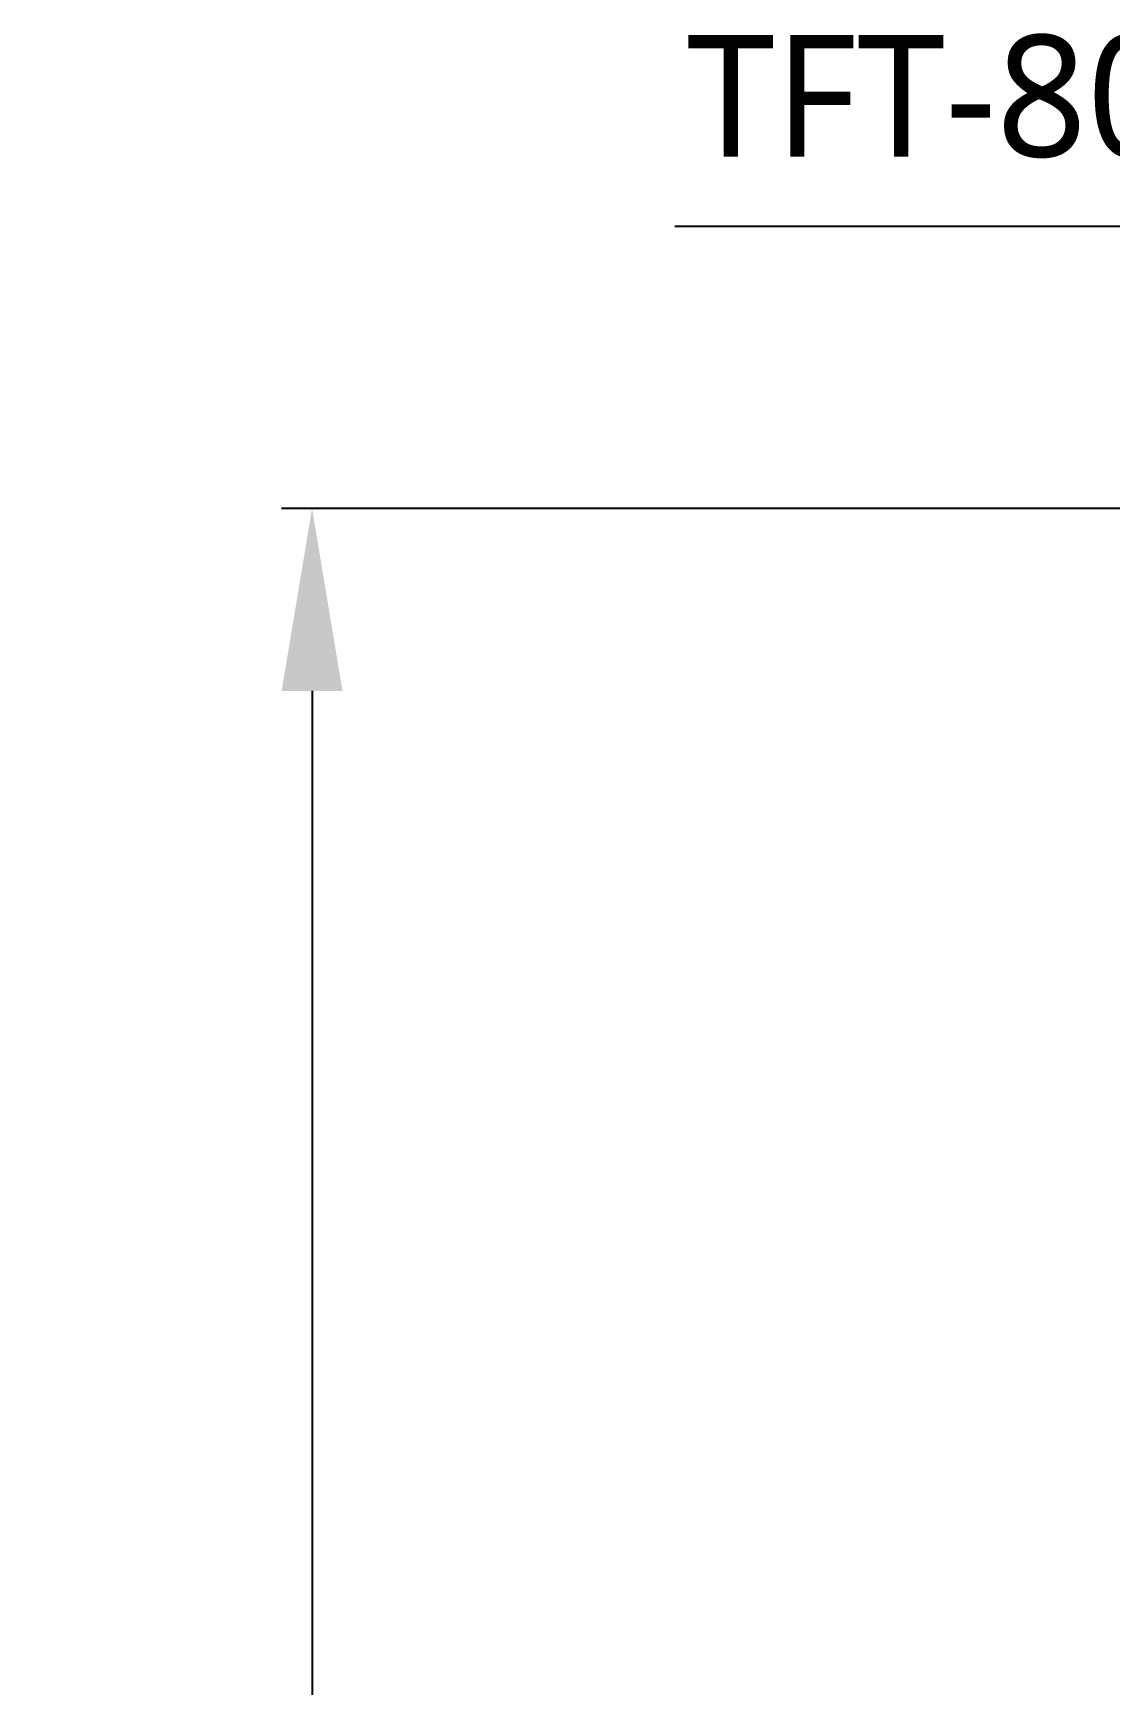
# Model space of a CAD drawing. Extents: x 796 to 6898, y -63 to 2465.
# Drawn here: x 795.9 to 972.8, y 647.1 to 918.5 of the extents above; entities that cross this region are included whole.
import ezdxf

# ---------------------------------------------------------------- set-up
doc = ezdxf.new("R2010")
doc.units = 0
doc.header["$LTSCALE"] = 20
doc.header["$MEASUREMENT"] = 0
doc.layers.get('0').update_dxf_attribs({"linetype": 'CONTINUOUS'})
doc.layers.get('DEFPOINTS').update_dxf_attribs({"linetype": 'CONTINUOUS'})
doc.layers.add('2', color=2, linetype='CONTINUOUS')
doc.styles.add('ROMANS', font='NanumGothic.ttf', dxfattribs={"height": 10.144927})
doc.styles.get("Standard").update_dxf_attribs({"font": 'NanumGothic.ttf'})
doc.dimstyles.get("Standard").update_dxf_attribs({"dimtxt": 2.7, "dimasz": 2.5, "dimexe": 1.5, "dimexo": 1.5, "dimgap": 1.5, "dimtad": 1, "dimdec": 0, "dimlfac": 10, "dimzin": 0, "dimdsep": 46, "dimtxsty": 'Standard', "dimcen": 0, "dimclrt": 2, "dimadec": 0, "dimazin": 0, "dimtfac": 1, "dimtdec": 0, "dimtmove": 0, "dimatfit": 3, "dimfxl": 0, "dimtolj": 1, "dimtzin": 0, "dimarcsym": 0})

# ---------------------------------------------------------------- blocks, each defined once
blk = doc.blocks.new('*D35')
at = {"color": 3, "lineweight": -2}
for p, q in [((1036.6, 840.42), (836.73, 840.42)), ((841.73, 810.42), (841.73, 314.6)), ((1016.31, 284.6), (836.73, 284.6))]:
    blk.add_line(p, q, dxfattribs=at)
at = {"color": 3}
for points in [[(836.73, 810.42), (846.73, 810.42), (841.73, 840.42)], [(836.73, 314.6), (846.73, 314.6), (841.73, 284.6)]]:
    blk.add_solid(points, dxfattribs=at)
at = {"layer": 'DEFPOINTS', "color": 0}
for p in [(1038.1, 840.42), (841.73, 284.6), (1017.81, 284.6)]:
    blk.add_point(p, dxfattribs=at)
at = {"color": 2, "insert": (815.57, 562.51), "char_height": 30, "attachment_point": 5, "rotation": 90}
blk.add_mtext('\\A1;555', dxfattribs=at)

msp = doc.modelspace()

# ---------------------------------------------------------------- texts
at = {"layer": '2', "insert": (903.28, 908.06), "char_height": 20, "attachment_point": 4, "style": 'ROMANS'}
msp.add_mtext('TFT-800L', dxfattribs=at)

# ---------------------------------------------------------------- dimensions: what is measured, and where the dimension line sits
dim = msp.add_linear_dim(base=(841.73, 284.6), p1=(1038.1, 840.42), p2=(1017.81, 284.6), angle=90, text='555', dimstyle='Standard', override={"dimtxt": 30, "dimasz": 30, "dimexe": 5, "dimgap": 10, "dimlfac": 1, "dimzin": 12, "dimclrd": 3, "dimclre": 3, "dimazin": 2, "dimarcsym": 1})
dim.commit()
dim.dimension.update_dxf_attribs({"geometry": '*D35', "text_midpoint": (841.73, 562.51), "dimtype": 160})

# ---------------------------------------------------------------- leaders
msp.add_leader([(1085.69, 713.36), (1045.9, 886.72), (901.33, 886.72)], dimstyle='Standard', override={"dimtxt": 20, "dimasz": 20, "dimexe": 5, "dimgap": 10, "dimtad": 0, "dimtih": 1, "dimtoh": 1, "dimlfac": 1, "dimzin": 12, "dimclrd": 3, "dimclre": 3, "dimazin": 2, "dimarcsym": 1})

doc.saveas('drawing.dxf')
